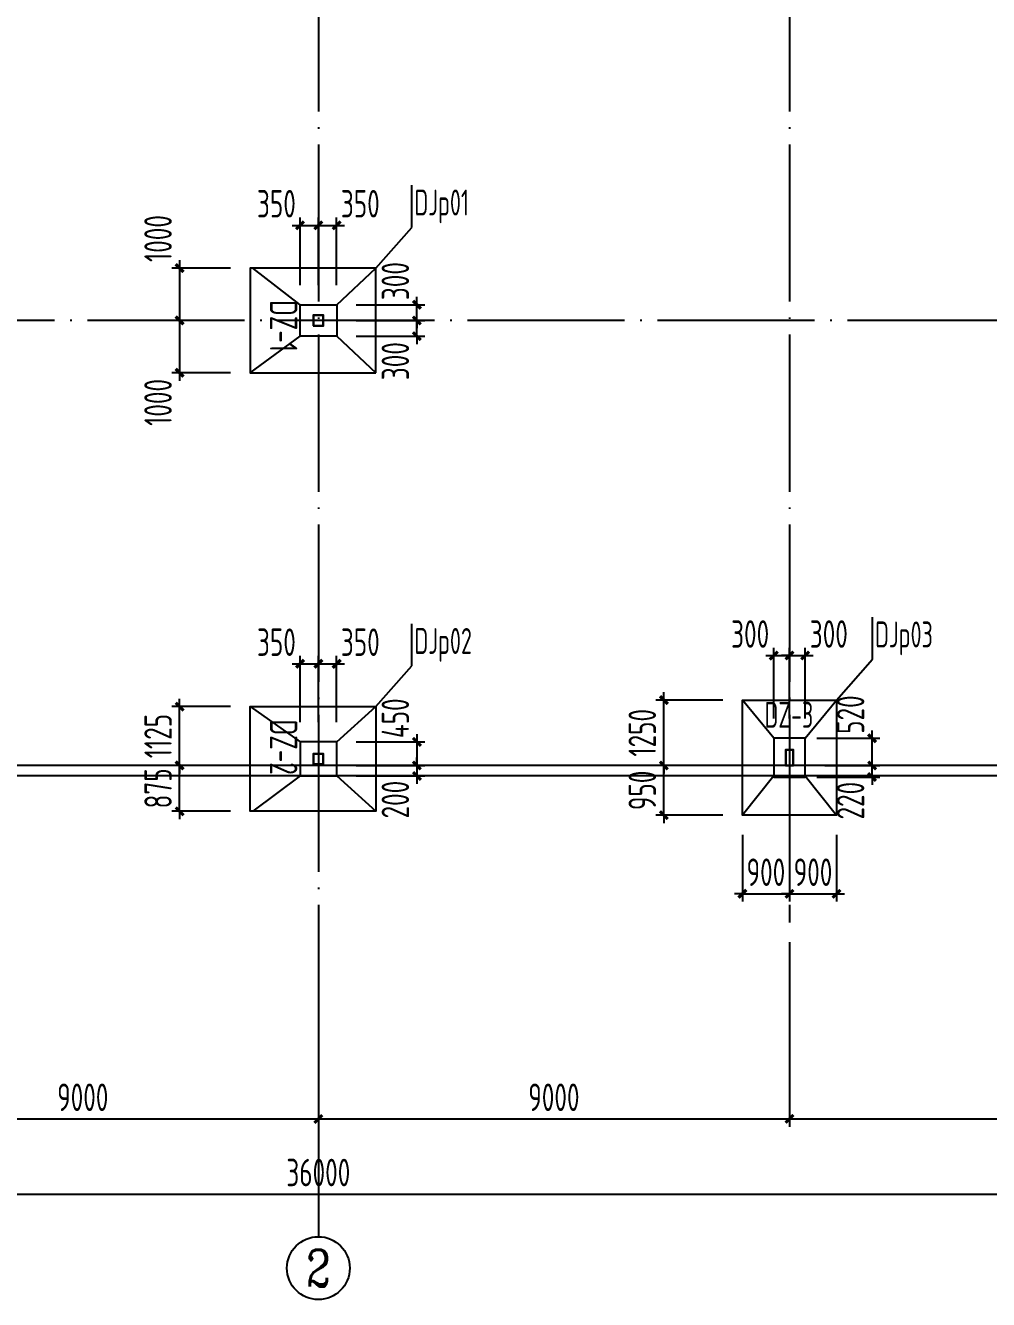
# Model space of a CAD drawing. Extents: x 753177 to 2169292, y -530934 to -273477.
# Drawn here: x 993198 to 1011596, y -496576 to -472242 of the extents above; entities that cross this region are included whole.
import ezdxf
from ezdxf.enums import TextEntityAlignment as Align

# ---------------------------------------------------------------- set-up
doc = ezdxf.new("R2010")
doc.units = 0
doc.header["$LTSCALE"] = 1500
doc.header["$MEASUREMENT"] = 0
doc.linetypes.add('DOTE', pattern=[2.42, 2, -0.2, 0.02, -0.2])
doc.layers.get('Defpoints').update_dxf_attribs({"color": 252})
for name, color, linetype in [('AXIS', 3, 'Continuous'), ('AXIS_TEXT', 7, 'Continuous'), ('BASE', 7, 'Continuous'), ('BASE_DIM', 3, 'Continuous'), ('BASE_NUM', 7, 'Continuous'), ('DIM', 3, 'Continuous'), ('M_Prof', 2, 'Continuous'), ('TEXT', 7, 'Continuous'), ('梁__实线', 140, 'Continuous')]:
    doc.layers.add(name, color=color, linetype=linetype)
doc.styles.add('_TCH_AXIS', font='COMPLEX', dxfattribs={"bigfont": 'GBCBIG'})
doc.styles.add('COMPLEX', font='COMPLEX')
doc.styles.add('H360', font='Tssdeng.shx', dxfattribs={"width": 0.65, "height": 360, "bigfont": 'tssdchn.shx'})
doc.styles.add('TSSD_Dimension', font='Tssdeng.shx', dxfattribs={"width": 0.7, "bigfont": 'hztxt.shx'})
doc.styles.add('TSSD_Label', font='Tssdeng.shx', dxfattribs={"width": 0.7, "bigfont": 'hztxt.shx'})
doc.dimstyles.new('TSSD_150_150', dxfattribs={"dimtxt": 525, "dimasz": 150, "dimexe": 150, "dimexo": 375, "dimgap": 150, "dimtad": 1, "dimdec": 0, "dimzin": 0, "dimdsep": 46, "dimtxsty": 'TSSD_Dimension', "dimblk": 'ARCHTICK', "dimblk1": 'ARCHTICK', "dimblk2": 'ARCHTICK', "dimcen": 0, "dimdle": 150, "dimclrt": 7, "dimadec": 0, "dimazin": 0, "dimtfac": 1, "dimtdec": 0, "dimtix": 1, "dimtmove": 2, "dimatfit": 3, "dimfxl": 0, "dimtolj": 1, "dimtzin": 0, "dimarcsym": 0})

# ---------------------------------------------------------------- blocks, each defined once
blk = doc.blocks.new('_ArchTick')
at = {"color": 0, "linetype": 'ByBlock', "const_width": 0.4}
blk.add_lwpolyline([(-0.5, -0.5), (0.5, 0.5)], dxfattribs=at)
blk = doc.blocks.new('*D48')
at = {"layer": 'AXIS', "color": 0, "lineweight": -2, "transparency": 16777216}
for p, q in [((602375, 54995), (602375, 51470)), ((611375, 54995), (611375, 51470)), ((602225, 51620), (611525, 51620))]:
    blk.add_line(p, q, dxfattribs=at)
at = {"layer": 'Defpoints', "color": 0, "transparency": 16777216}
for p in [(602375, 55370), (611375, 55370), (611375, 51620)]:
    blk.add_point(p, dxfattribs=at)
at = {"layer": 'AXIS', "color": 0, "lineweight": -2, "transparency": 16777216, "xscale": 150, "yscale": 150, "zscale": 150, "rotation": 180}
blk.add_blockref('_ArchTick', (602375, 51620), dxfattribs=at)
at = {"layer": 'AXIS', "color": 0, "lineweight": -2, "transparency": 16777216, "xscale": 150, "yscale": 150, "zscale": 150}
blk.add_blockref('_ArchTick', (611375, 51620), dxfattribs=at)
at = {"layer": 'AXIS', "color": 7, "transparency": 16777216, "insert": (606875, 52033), "char_height": 525, "attachment_point": 5, "style": 'TSSD_Dimension'}
blk.add_mtext('\\A1;9000', dxfattribs=at)
blk = doc.blocks.new('*D49')
at = {"layer": 'AXIS', "color": 0, "lineweight": -2, "transparency": 16777216}
for p, q in [((611375, 54995), (611375, 51470)), ((620375, 54995), (620375, 51470)), ((611225, 51620), (620525, 51620))]:
    blk.add_line(p, q, dxfattribs=at)
at = {"layer": 'Defpoints', "color": 0, "transparency": 16777216}
for p in [(611375, 55370), (620375, 55370), (620375, 51620)]:
    blk.add_point(p, dxfattribs=at)
at = {"layer": 'AXIS', "color": 0, "lineweight": -2, "transparency": 16777216, "xscale": 150, "yscale": 150, "zscale": 150, "rotation": 180}
blk.add_blockref('_ArchTick', (611375, 51620), dxfattribs=at)
at = {"layer": 'AXIS', "color": 0, "lineweight": -2, "transparency": 16777216, "xscale": 150, "yscale": 150, "zscale": 150}
blk.add_blockref('_ArchTick', (620375, 51620), dxfattribs=at)
at = {"layer": 'AXIS', "color": 7, "transparency": 16777216, "insert": (615875, 52033), "char_height": 525, "attachment_point": 5, "style": 'TSSD_Dimension'}
blk.add_mtext('\\A1;9000', dxfattribs=at)
blk = doc.blocks.new('_AXISO')
blk.add_circle((0, 0), 0.5)
at = {"layer": 'AXIS_TEXT', "style": 'COMPLEX', "width": 1.041667}
blk.add_attdef('A', text='', height=0.56, dxfattribs=at).set_placement((-0.25, -0.28), (0.25, -0.28), align=Align.FIT)
blk = doc.blocks.new('*D69')
at = {"layer": 'Defpoints', "color": 0, "transparency": 16777216}
for p in [(593375, 53083), (629375, 53083), (629375, 50183)]:
    blk.add_point(p, dxfattribs=at)
at = {"layer": 'DIM', "color": 0, "lineweight": -2, "transparency": 16777216}
for p, q in [((593375, 52708), (593375, 50033)), ((629375, 52708), (629375, 50033)), ((593225, 50183), (629525, 50183))]:
    blk.add_line(p, q, dxfattribs=at)
at = {"layer": 'DIM', "color": 0, "lineweight": -2, "transparency": 16777216, "xscale": 150, "yscale": 150, "zscale": 150, "rotation": 180}
blk.add_blockref('_ArchTick', (593375, 50183), dxfattribs=at)
at = {"layer": 'DIM', "color": 0, "lineweight": -2, "transparency": 16777216, "xscale": 150, "yscale": 150, "zscale": 150}
blk.add_blockref('_ArchTick', (629375, 50183), dxfattribs=at)
at = {"layer": 'DIM', "color": 7, "transparency": 16777216, "insert": (611375, 50596), "char_height": 525, "attachment_point": 5, "style": 'TSSD_Dimension'}
blk.add_mtext('\\A1;36000', dxfattribs=at)
blk = doc.blocks.new('*D71')
at = {"layer": 'AXIS', "color": 0, "lineweight": -2, "transparency": 16777216}
for p, q in [((620375, 54995), (620375, 51470)), ((629375, 54995), (629375, 51470)), ((620225, 51620), (629525, 51620))]:
    blk.add_line(p, q, dxfattribs=at)
at = {"layer": 'Defpoints', "color": 0, "transparency": 16777216}
for p in [(620375, 55370), (629375, 55370), (629375, 51620)]:
    blk.add_point(p, dxfattribs=at)
at = {"layer": 'AXIS', "color": 0, "lineweight": -2, "transparency": 16777216, "xscale": 150, "yscale": 150, "zscale": 150, "rotation": 180}
blk.add_blockref('_ArchTick', (620375, 51620), dxfattribs=at)
at = {"layer": 'AXIS', "color": 0, "lineweight": -2, "transparency": 16777216, "xscale": 150, "yscale": 150, "zscale": 150}
blk.add_blockref('_ArchTick', (629375, 51620), dxfattribs=at)
at = {"layer": 'AXIS', "color": 7, "transparency": 16777216, "insert": (624875, 52033), "char_height": 525, "attachment_point": 5, "style": 'TSSD_Dimension'}
blk.add_mtext('\\A1;9000', dxfattribs=at)
blk = doc.blocks.new('A$C01EB0BB3')
at = {"layer": 'M_Prof'}
for points in [[(17900, 8400), (18100, 8400), (18100, 8600), (17900, 8600)], [(17906, 8406), (18094, 8406), (18094, 8594), (17906, 8594)], [(26925, 0), (27075, 0), (27075, 300), (26925, 300)], [(26931, 6), (27069, 6), (27069, 294), (26931, 294)], [(17900, 25), (18100, 25), (18100, 225), (17900, 225)], [(17906, 31), (18094, 31), (18094, 219), (17906, 219)]]:
    blk.add_lwpolyline(points, close=True, dxfattribs=at)
blk = doc.blocks.new('*D254')
at = {"layer": 'BASE_DIM', "color": 0, "lineweight": -2, "transparency": 16777216}
for p, q in [((997118, -476876), (995993, -476876)), ((996143, -476726), (996143, -478026)), ((997118, -477876), (995993, -477876))]:
    blk.add_line(p, q, dxfattribs=at)
at = {"layer": 'Defpoints', "color": 0, "transparency": 16777216}
for p in [(997493, -476876), (996143, -477876), (997493, -477876)]:
    blk.add_point(p, dxfattribs=at)
at = {"layer": 'BASE_DIM', "color": 0, "lineweight": -2, "transparency": 16777216, "xscale": 150, "yscale": 150, "zscale": 150}
for p, rotation in [((996143, -476876), 90), ((996143, -477876), 270)]:
    blk.add_blockref('_ArchTick', p, dxfattribs=dict(at, rotation=rotation))
at = {"layer": 'BASE_DIM', "color": 7, "transparency": 16777216, "insert": (995731, -476311), "char_height": 525, "attachment_point": 5, "rotation": 90, "style": 'TSSD_Dimension'}
blk.add_mtext('\\A1;1000', dxfattribs=at)
blk = doc.blocks.new('*D255')
at = {"layer": 'BASE_DIM', "color": 0, "lineweight": -2, "transparency": 16777216}
for p, q in [((997118, -477876), (995993, -477876)), ((996143, -477726), (996143, -479026)), ((997118, -478876), (995993, -478876))]:
    blk.add_line(p, q, dxfattribs=at)
at = {"layer": 'Defpoints', "color": 0, "transparency": 16777216}
for p in [(997493, -477876), (996143, -478876), (997493, -478876)]:
    blk.add_point(p, dxfattribs=at)
at = {"layer": 'BASE_DIM', "color": 0, "lineweight": -2, "transparency": 16777216, "xscale": 150, "yscale": 150, "zscale": 150}
for p, rotation in [((996143, -477876), 90), ((996143, -478876), 270)]:
    blk.add_blockref('_ArchTick', p, dxfattribs=dict(at, rotation=rotation))
at = {"layer": 'BASE_DIM', "color": 7, "transparency": 16777216, "insert": (995731, -479441), "char_height": 525, "attachment_point": 5, "rotation": 90, "style": 'TSSD_Dimension'}
blk.add_mtext('\\A1;1000', dxfattribs=at)
blk = doc.blocks.new('*D256')
at = {"layer": 'Defpoints', "color": 0, "transparency": 16777216}
for p in [(998793, -476059), (998443, -477576), (998793, -477576)]:
    blk.add_point(p, dxfattribs=at)
at = {"layer": 'DIM', "color": 0, "lineweight": -2, "transparency": 16777216}
for p, q in [((998443, -477201), (998443, -475909)), ((998793, -477201), (998793, -475909)), ((998293, -476059), (998943, -476059))]:
    blk.add_line(p, q, dxfattribs=at)
at = {"layer": 'DIM', "color": 0, "lineweight": -2, "transparency": 16777216, "xscale": 150, "yscale": 150, "zscale": 150, "rotation": 180}
blk.add_blockref('_ArchTick', (998443, -476059), dxfattribs=at)
at = {"layer": 'DIM', "color": 0, "lineweight": -2, "transparency": 16777216, "xscale": 150, "yscale": 150, "zscale": 150}
blk.add_blockref('_ArchTick', (998793, -476059), dxfattribs=at)
at = {"layer": 'DIM', "color": 7, "transparency": 16777216, "insert": (997992, -475646), "char_height": 525, "attachment_point": 5, "style": 'TSSD_Dimension'}
blk.add_mtext('\\A1;350', dxfattribs=at)
blk = doc.blocks.new('*D257')
at = {"layer": 'Defpoints', "color": 0, "transparency": 16777216}
for p in [(999143, -476059), (998793, -477576), (999143, -477576)]:
    blk.add_point(p, dxfattribs=at)
at = {"layer": 'DIM', "color": 0, "lineweight": -2, "transparency": 16777216}
for p, q in [((998793, -477201), (998793, -475909)), ((999143, -477201), (999143, -475909)), ((998643, -476059), (999293, -476059))]:
    blk.add_line(p, q, dxfattribs=at)
at = {"layer": 'DIM', "color": 0, "lineweight": -2, "transparency": 16777216, "xscale": 150, "yscale": 150, "zscale": 150, "rotation": 180}
blk.add_blockref('_ArchTick', (998793, -476059), dxfattribs=at)
at = {"layer": 'DIM', "color": 0, "lineweight": -2, "transparency": 16777216, "xscale": 150, "yscale": 150, "zscale": 150}
blk.add_blockref('_ArchTick', (999143, -476059), dxfattribs=at)
at = {"layer": 'DIM', "color": 7, "transparency": 16777216, "insert": (999595, -475646), "char_height": 525, "attachment_point": 5, "style": 'TSSD_Dimension'}
blk.add_mtext('\\A1;350', dxfattribs=at)
blk = doc.blocks.new('*D258')
at = {"layer": 'Defpoints', "color": 0, "transparency": 16777216}
for p in [(999143, -477876), (1000676, -477876), (999143, -478176)]:
    blk.add_point(p, dxfattribs=at)
at = {"layer": 'DIM', "color": 0, "lineweight": -2, "transparency": 16777216}
for p, q in [((999518, -477876), (1000826, -477876)), ((1000676, -477876), (1000676, -477726)), ((1000676, -478176), (1000676, -477876)), ((999518, -478176), (1000826, -478176)), ((1000676, -478176), (1000676, -478326))]:
    blk.add_line(p, q, dxfattribs=at)
at = {"layer": 'DIM', "color": 0, "lineweight": -2, "transparency": 16777216, "xscale": 150, "yscale": 150, "zscale": 150}
for p, rotation in [((1000676, -477876), 270), ((1000676, -478176), 90)]:
    blk.add_blockref('_ArchTick', p, dxfattribs=dict(at, rotation=rotation))
at = {"layer": 'DIM', "color": 7, "transparency": 16777216, "insert": (1000264, -478653), "char_height": 525, "attachment_point": 5, "rotation": 90, "style": 'TSSD_Dimension'}
blk.add_mtext('\\A1;300', dxfattribs=at)
blk = doc.blocks.new('*D259')
at = {"layer": 'Defpoints', "color": 0, "transparency": 16777216}
for p in [(999143, -477576), (1000676, -477576), (999143, -477876)]:
    blk.add_point(p, dxfattribs=at)
at = {"layer": 'DIM', "color": 0, "lineweight": -2, "transparency": 16777216}
for p, q in [((1000676, -477576), (1000676, -477426)), ((999518, -477576), (1000826, -477576)), ((1000676, -477876), (1000676, -477576)), ((999518, -477876), (1000826, -477876)), ((1000676, -477876), (1000676, -478026))]:
    blk.add_line(p, q, dxfattribs=at)
at = {"layer": 'DIM', "color": 0, "lineweight": -2, "transparency": 16777216, "xscale": 150, "yscale": 150, "zscale": 150}
for p, rotation in [((1000676, -477576), 270), ((1000676, -477876), 90)]:
    blk.add_blockref('_ArchTick', p, dxfattribs=dict(at, rotation=rotation))
at = {"layer": 'DIM', "color": 7, "transparency": 16777216, "insert": (1000264, -477124), "char_height": 525, "attachment_point": 5, "rotation": 90, "style": 'TSSD_Dimension'}
blk.add_mtext('\\A1;300', dxfattribs=at)
blk = doc.blocks.new('*D280')
at = {"layer": 'BASE_DIM', "color": 0, "lineweight": -2, "transparency": 16777216}
for p, q in [((997118, -486376), (995993, -486376)), ((996143, -486376), (996143, -486226)), ((996143, -487251), (996143, -486376)), ((997118, -487251), (995993, -487251)), ((996143, -487251), (996143, -487401))]:
    blk.add_line(p, q, dxfattribs=at)
at = {"layer": 'Defpoints', "color": 0, "transparency": 16777216}
for p in [(996143, -486376), (997493, -486376), (997493, -487251)]:
    blk.add_point(p, dxfattribs=at)
at = {"layer": 'BASE_DIM', "color": 0, "lineweight": -2, "transparency": 16777216, "xscale": 150, "yscale": 150, "zscale": 150}
for p, rotation in [((996143, -486376), 270), ((996143, -487251), 90)]:
    blk.add_blockref('_ArchTick', p, dxfattribs=dict(at, rotation=rotation))
at = {"layer": 'BASE_DIM', "color": 7, "transparency": 16777216, "insert": (995731, -486814), "char_height": 525, "attachment_point": 5, "rotation": 90, "style": 'TSSD_Dimension'}
blk.add_mtext('\\A1;875', dxfattribs=at)
blk = doc.blocks.new('*D281')
at = {"layer": 'BASE_DIM', "color": 0, "lineweight": -2, "transparency": 16777216}
for p, q in [((996143, -485251), (996143, -485101)), ((997118, -485251), (995993, -485251)), ((996143, -486376), (996143, -485251)), ((997118, -486376), (995993, -486376)), ((996143, -486376), (996143, -486526))]:
    blk.add_line(p, q, dxfattribs=at)
at = {"layer": 'Defpoints', "color": 0, "transparency": 16777216}
for p in [(996143, -485251), (997493, -485251), (997493, -486376)]:
    blk.add_point(p, dxfattribs=at)
at = {"layer": 'BASE_DIM', "color": 0, "lineweight": -2, "transparency": 16777216, "xscale": 150, "yscale": 150, "zscale": 150}
for p, rotation in [((996143, -485251), 270), ((996143, -486376), 90)]:
    blk.add_blockref('_ArchTick', p, dxfattribs=dict(at, rotation=rotation))
at = {"layer": 'BASE_DIM', "color": 7, "transparency": 16777216, "insert": (995731, -485814), "char_height": 525, "attachment_point": 5, "rotation": 90, "style": 'TSSD_Dimension'}
blk.add_mtext('\\A1;1125', dxfattribs=at)
blk = doc.blocks.new('*D282')
at = {"layer": 'Defpoints', "color": 0, "transparency": 16777216}
for p in [(998793, -484434), (998443, -485926), (998793, -485926)]:
    blk.add_point(p, dxfattribs=at)
at = {"layer": 'DIM', "color": 0, "lineweight": -2, "transparency": 16777216}
for p, q in [((998293, -484434), (998943, -484434)), ((998443, -485551), (998443, -484284)), ((998793, -485551), (998793, -484284))]:
    blk.add_line(p, q, dxfattribs=at)
at = {"layer": 'DIM', "color": 0, "lineweight": -2, "transparency": 16777216, "xscale": 150, "yscale": 150, "zscale": 150, "rotation": 180}
blk.add_blockref('_ArchTick', (998443, -484434), dxfattribs=at)
at = {"layer": 'DIM', "color": 0, "lineweight": -2, "transparency": 16777216, "xscale": 150, "yscale": 150, "zscale": 150}
blk.add_blockref('_ArchTick', (998793, -484434), dxfattribs=at)
at = {"layer": 'DIM', "color": 7, "transparency": 16777216, "insert": (997992, -484021), "char_height": 525, "attachment_point": 5, "style": 'TSSD_Dimension'}
blk.add_mtext('\\A1;350', dxfattribs=at)
blk = doc.blocks.new('*D283')
at = {"layer": 'Defpoints', "color": 0, "transparency": 16777216}
for p in [(999143, -484434), (998793, -485926), (999143, -485926)]:
    blk.add_point(p, dxfattribs=at)
at = {"layer": 'DIM', "color": 0, "lineweight": -2, "transparency": 16777216}
for p, q in [((998643, -484434), (999293, -484434)), ((998793, -485551), (998793, -484284)), ((999143, -485551), (999143, -484284))]:
    blk.add_line(p, q, dxfattribs=at)
at = {"layer": 'DIM', "color": 0, "lineweight": -2, "transparency": 16777216, "xscale": 150, "yscale": 150, "zscale": 150, "rotation": 180}
blk.add_blockref('_ArchTick', (998793, -484434), dxfattribs=at)
at = {"layer": 'DIM', "color": 0, "lineweight": -2, "transparency": 16777216, "xscale": 150, "yscale": 150, "zscale": 150}
blk.add_blockref('_ArchTick', (999143, -484434), dxfattribs=at)
at = {"layer": 'DIM', "color": 7, "transparency": 16777216, "insert": (999595, -484021), "char_height": 525, "attachment_point": 5, "style": 'TSSD_Dimension'}
blk.add_mtext('\\A1;350', dxfattribs=at)
blk = doc.blocks.new('*D284')
at = {"layer": 'Defpoints', "color": 0, "transparency": 16777216}
for p in [(999143, -485926), (999143, -486376), (1000676, -486376)]:
    blk.add_point(p, dxfattribs=at)
at = {"layer": 'DIM', "color": 0, "lineweight": -2, "transparency": 16777216}
for p, q in [((999518, -485926), (1000826, -485926)), ((1000676, -485776), (1000676, -486526)), ((999518, -486376), (1000826, -486376))]:
    blk.add_line(p, q, dxfattribs=at)
at = {"layer": 'DIM', "color": 0, "lineweight": -2, "transparency": 16777216, "xscale": 150, "yscale": 150, "zscale": 150}
for p, rotation in [((1000676, -485926), 90), ((1000676, -486376), 270)]:
    blk.add_blockref('_ArchTick', p, dxfattribs=dict(at, rotation=rotation))
at = {"layer": 'DIM', "color": 7, "transparency": 16777216, "insert": (1000264, -485474), "char_height": 525, "attachment_point": 5, "rotation": 90, "style": 'TSSD_Dimension'}
blk.add_mtext('\\A1;450', dxfattribs=at)
blk = doc.blocks.new('*D285')
at = {"layer": 'Defpoints', "color": 0, "transparency": 16777216}
for p in [(999143, -486376), (999143, -486576), (1000676, -486576)]:
    blk.add_point(p, dxfattribs=at)
at = {"layer": 'DIM', "color": 0, "lineweight": -2, "transparency": 16777216}
for p, q in [((999518, -486376), (1000826, -486376)), ((1000676, -486376), (1000676, -486226)), ((1000676, -486376), (1000676, -486576)), ((999518, -486576), (1000826, -486576)), ((1000676, -486576), (1000676, -486726))]:
    blk.add_line(p, q, dxfattribs=at)
at = {"layer": 'DIM', "color": 0, "lineweight": -2, "transparency": 16777216, "xscale": 150, "yscale": 150, "zscale": 150}
for p, rotation in [((1000676, -486376), 270), ((1000676, -486576), 90)]:
    blk.add_blockref('_ArchTick', p, dxfattribs=dict(at, rotation=rotation))
at = {"layer": 'DIM', "color": 7, "transparency": 16777216, "insert": (1000264, -487028), "char_height": 525, "attachment_point": 5, "rotation": 90, "style": 'TSSD_Dimension'}
blk.add_mtext('\\A1;200', dxfattribs=at)
blk = doc.blocks.new('*D286')
at = {"layer": 'BASE_DIM', "color": 0, "lineweight": -2, "transparency": 16777216}
for p, q in [((1006893, -487701), (1006893, -488976)), ((1007793, -487701), (1007793, -488976)), ((1006893, -488826), (1006743, -488826)), ((1006893, -488826), (1007793, -488826)), ((1007793, -488826), (1007943, -488826))]:
    blk.add_line(p, q, dxfattribs=at)
at = {"layer": 'Defpoints', "color": 0, "transparency": 16777216}
for p in [(1006893, -487326), (1007793, -487326), (1007793, -488826)]:
    blk.add_point(p, dxfattribs=at)
at = {"layer": 'BASE_DIM', "color": 0, "lineweight": -2, "transparency": 16777216, "xscale": 150, "yscale": 150, "zscale": 150}
blk.add_blockref('_ArchTick', (1006893, -488826), dxfattribs=at)
at = {"layer": 'BASE_DIM', "color": 0, "lineweight": -2, "transparency": 16777216, "xscale": 150, "yscale": 150, "zscale": 150, "rotation": 180}
blk.add_blockref('_ArchTick', (1007793, -488826), dxfattribs=at)
at = {"layer": 'BASE_DIM', "color": 7, "transparency": 16777216, "insert": (1007343, -488414), "char_height": 525, "attachment_point": 5, "style": 'TSSD_Dimension'}
blk.add_mtext('\\A1;900', dxfattribs=at)
blk = doc.blocks.new('*D287')
at = {"layer": 'BASE_DIM', "color": 0, "lineweight": -2, "transparency": 16777216}
for p, q in [((1007793, -487701), (1007793, -488976)), ((1008693, -487701), (1008693, -488976)), ((1007793, -488826), (1007643, -488826)), ((1007793, -488826), (1008693, -488826)), ((1008693, -488826), (1008843, -488826))]:
    blk.add_line(p, q, dxfattribs=at)
at = {"layer": 'Defpoints', "color": 0, "transparency": 16777216}
for p in [(1007793, -487326), (1008693, -487326), (1008693, -488826)]:
    blk.add_point(p, dxfattribs=at)
at = {"layer": 'BASE_DIM', "color": 0, "lineweight": -2, "transparency": 16777216, "xscale": 150, "yscale": 150, "zscale": 150}
blk.add_blockref('_ArchTick', (1007793, -488826), dxfattribs=at)
at = {"layer": 'BASE_DIM', "color": 0, "lineweight": -2, "transparency": 16777216, "xscale": 150, "yscale": 150, "zscale": 150, "rotation": 180}
blk.add_blockref('_ArchTick', (1008693, -488826), dxfattribs=at)
at = {"layer": 'BASE_DIM', "color": 7, "transparency": 16777216, "insert": (1008243, -488414), "char_height": 525, "attachment_point": 5, "style": 'TSSD_Dimension'}
blk.add_mtext('\\A1;900', dxfattribs=at)
blk = doc.blocks.new('*D288')
at = {"layer": 'BASE_DIM', "color": 0, "lineweight": -2, "transparency": 16777216}
for p, q in [((1006518, -486376), (1005243, -486376)), ((1005393, -486376), (1005393, -486226)), ((1005393, -487326), (1005393, -486376)), ((1006518, -487326), (1005243, -487326)), ((1005393, -487326), (1005393, -487476))]:
    blk.add_line(p, q, dxfattribs=at)
at = {"layer": 'Defpoints', "color": 0, "transparency": 16777216}
for p in [(1005393, -486376), (1006893, -486376), (1006893, -487326)]:
    blk.add_point(p, dxfattribs=at)
at = {"layer": 'BASE_DIM', "color": 0, "lineweight": -2, "transparency": 16777216, "xscale": 150, "yscale": 150, "zscale": 150}
for p, rotation in [((1005393, -486376), 270), ((1005393, -487326), 90)]:
    blk.add_blockref('_ArchTick', p, dxfattribs=dict(at, rotation=rotation))
at = {"layer": 'BASE_DIM', "color": 7, "transparency": 16777216, "insert": (1004981, -486851), "char_height": 525, "attachment_point": 5, "rotation": 90, "style": 'TSSD_Dimension'}
blk.add_mtext('\\A1;950', dxfattribs=at)
blk = doc.blocks.new('*D289')
at = {"layer": 'BASE_DIM', "color": 0, "lineweight": -2, "transparency": 16777216}
for p, q in [((1005393, -485126), (1005393, -484976)), ((1006518, -485126), (1005243, -485126)), ((1005393, -486376), (1005393, -485126)), ((1006518, -486376), (1005243, -486376)), ((1005393, -486376), (1005393, -486526))]:
    blk.add_line(p, q, dxfattribs=at)
at = {"layer": 'Defpoints', "color": 0, "transparency": 16777216}
for p in [(1005393, -485126), (1006893, -485126), (1006893, -486376)]:
    blk.add_point(p, dxfattribs=at)
at = {"layer": 'BASE_DIM', "color": 0, "lineweight": -2, "transparency": 16777216, "xscale": 150, "yscale": 150, "zscale": 150}
for p, rotation in [((1005393, -485126), 270), ((1005393, -486376), 90)]:
    blk.add_blockref('_ArchTick', p, dxfattribs=dict(at, rotation=rotation))
at = {"layer": 'BASE_DIM', "color": 7, "transparency": 16777216, "insert": (1004981, -485751), "char_height": 525, "attachment_point": 5, "rotation": 90, "style": 'TSSD_Dimension'}
blk.add_mtext('\\A1;1250', dxfattribs=at)
blk = doc.blocks.new('*D290')
at = {"layer": 'Defpoints', "color": 0, "transparency": 16777216}
for p in [(1007793, -484277), (1007493, -485856), (1007793, -485856)]:
    blk.add_point(p, dxfattribs=at)
at = {"layer": 'DIM', "color": 0, "lineweight": -2, "transparency": 16777216}
for p, q in [((1007493, -485481), (1007493, -484127)), ((1007793, -485481), (1007793, -484127)), ((1007343, -484277), (1007943, -484277))]:
    blk.add_line(p, q, dxfattribs=at)
at = {"layer": 'DIM', "color": 0, "lineweight": -2, "transparency": 16777216, "xscale": 150, "yscale": 150, "zscale": 150, "rotation": 180}
blk.add_blockref('_ArchTick', (1007493, -484277), dxfattribs=at)
at = {"layer": 'DIM', "color": 0, "lineweight": -2, "transparency": 16777216, "xscale": 150, "yscale": 150, "zscale": 150}
blk.add_blockref('_ArchTick', (1007793, -484277), dxfattribs=at)
at = {"layer": 'DIM', "color": 7, "transparency": 16777216, "insert": (1007042, -483865), "char_height": 525, "attachment_point": 5, "style": 'TSSD_Dimension'}
blk.add_mtext('\\A1;300', dxfattribs=at)
blk = doc.blocks.new('*D291')
at = {"layer": 'Defpoints', "color": 0, "transparency": 16777216}
for p in [(1008093, -484277), (1007793, -485856), (1008093, -485856)]:
    blk.add_point(p, dxfattribs=at)
at = {"layer": 'DIM', "color": 0, "lineweight": -2, "transparency": 16777216}
for p, q in [((1007793, -485481), (1007793, -484127)), ((1008093, -485481), (1008093, -484127)), ((1007793, -484277), (1007643, -484277)), ((1007793, -484277), (1008093, -484277)), ((1008093, -484277), (1008243, -484277))]:
    blk.add_line(p, q, dxfattribs=at)
at = {"layer": 'DIM', "color": 0, "lineweight": -2, "transparency": 16777216, "xscale": 150, "yscale": 150, "zscale": 150}
blk.add_blockref('_ArchTick', (1007793, -484277), dxfattribs=at)
at = {"layer": 'DIM', "color": 0, "lineweight": -2, "transparency": 16777216, "xscale": 150, "yscale": 150, "zscale": 150, "rotation": 180}
blk.add_blockref('_ArchTick', (1008093, -484277), dxfattribs=at)
at = {"layer": 'DIM', "color": 7, "transparency": 16777216, "insert": (1008545, -483865), "char_height": 525, "attachment_point": 5, "style": 'TSSD_Dimension'}
blk.add_mtext('\\A1;300', dxfattribs=at)
blk = doc.blocks.new('*D292')
at = {"layer": 'Defpoints', "color": 0, "transparency": 16777216}
for p in [(1008093, -486376), (1009372, -486376), (1007939, -486596)]:
    blk.add_point(p, dxfattribs=at)
at = {"layer": 'DIM', "color": 0, "lineweight": -2, "transparency": 16777216}
for p, q in [((1008468, -486376), (1009522, -486376)), ((1009372, -486376), (1009372, -486226)), ((1009372, -486596), (1009372, -486376)), ((1008314, -486596), (1009522, -486596)), ((1009372, -486596), (1009372, -486746))]:
    blk.add_line(p, q, dxfattribs=at)
at = {"layer": 'DIM', "color": 0, "lineweight": -2, "transparency": 16777216, "xscale": 150, "yscale": 150, "zscale": 150}
for p, rotation in [((1009372, -486376), 270), ((1009372, -486596), 90)]:
    blk.add_blockref('_ArchTick', p, dxfattribs=dict(at, rotation=rotation))
at = {"layer": 'DIM', "color": 7, "transparency": 16777216, "insert": (1008960, -487048), "char_height": 525, "attachment_point": 5, "rotation": 90, "style": 'TSSD_Dimension'}
blk.add_mtext('\\A1;220', dxfattribs=at)
blk = doc.blocks.new('*D293')
at = {"layer": 'Defpoints', "color": 0, "transparency": 16777216}
for p in [(1007939, -485856), (1009372, -485856), (1008093, -486376)]:
    blk.add_point(p, dxfattribs=at)
at = {"layer": 'DIM', "color": 0, "lineweight": -2, "transparency": 16777216}
for p, q in [((1009372, -486526), (1009372, -485706)), ((1008314, -485856), (1009522, -485856)), ((1008468, -486376), (1009522, -486376))]:
    blk.add_line(p, q, dxfattribs=at)
at = {"layer": 'DIM', "color": 0, "lineweight": -2, "transparency": 16777216, "xscale": 150, "yscale": 150, "zscale": 150}
for p, rotation in [((1009372, -485856), 90), ((1009372, -486376), 270)]:
    blk.add_blockref('_ArchTick', p, dxfattribs=dict(at, rotation=rotation))
at = {"layer": 'DIM', "color": 7, "transparency": 16777216, "insert": (1008960, -485404), "char_height": 525, "attachment_point": 5, "rotation": 90, "style": 'TSSD_Dimension'}
blk.add_mtext('\\A1;520', dxfattribs=at)
blk = doc.blocks.new('A$C72AE6952')
at = {"layer": 'AXIS', "color": 252, "linetype": 'DOTE'}
for p, q in [((18000, 113500), (18000, -3000)), ((27000, 113500), (27000, -3000)), ((42000, 8500), (-6000, 8500)), ((42000, 0), (-6000, 0))]:
    blk.add_line(p, q, dxfattribs=at)
at = {"layer": 'AXIS'}
blk.add_line((18000, -3000), (18000, -9000), dxfattribs=at)
ref = blk.add_blockref('_AXISO', (18000, -9600), dxfattribs=dict(at, xscale=1200, yscale=1200, zscale=1200))
ref.add_attrib('A', '2', dxfattribs={"layer": 'AXIS_TEXT', "height": 698.9, "style": '_TCH_AXIS'}).set_placement((17767, -9949.5), (18233, -9949.5), align=Align.FIT)
for p1, p2, picture, middle in [((9000, -3000), (18000, -3000), '*D48', (13500, -6337.5)), ((18000, -3000), (27000, -3000), '*D49', (22500, -6337.5)), ((27000, -3000), (36000, -3000), '*D71', (31500, -6337.5))]:
    dim = blk.add_aligned_dim(p1=p1, p2=p2, distance=-3750, dimstyle='TSSD_150_150', dxfattribs=at)
    dim.commit()
    dim.dimension.update_dxf_attribs({"geometry": picture, "text_midpoint": middle, "insert": (-593375.3, -58370.2)})
at = {"layer": 'DIM'}
dim = blk.add_linear_dim(base=(36000, -8187.1), p1=(0, -5287.5), p2=(36000, -5287.5), angle=360, dimstyle='TSSD_150_150', dxfattribs=at)
dim.commit()
dim.dimension.update_dxf_attribs({"geometry": '*D69', "text_midpoint": (18000, -7774.6), "insert": (-593375.3, -58370.2)})

msp = doc.modelspace()

# ---------------------------------------------------------------- linework, layer by layer
at = {"linetype": 'ByBlock'}
for p, q in [((1000578.7, -476097.8), (1000578.7, -475293.7)), ((999893.2, -476876.1), (1000578.7, -476097.8)), ((1000578.7, -484472.8), (1000578.7, -483668.7)), ((1009378.7, -484347.8), (1009378.7, -483543.7)), ((999893.2, -485251.1), (1000578.7, -484472.8)), ((1008693.2, -485126.1), (1009378.7, -484347.8))]:
    msp.add_line(p, q, dxfattribs=at)
at = {"layer": 'BASE'}
for p, q in [((998443.2, -477576.1), (997543.2, -476876.1)), ((999143.2, -477576.1), (999893.2, -476876.1)), ((997493.2, -478876.1), (998443.2, -478176.1)), ((999143.2, -478176.1), (999893.2, -478876.1)), ((1007493.2, -485856.1), (1006893.2, -485126.1)), ((1008093.2, -485856.1), (1008693.2, -485126.1)), ((997493.2, -485251.1), (998443.2, -485926.1)), ((999143.2, -485926.1), (999893.2, -485251.1)), ((998443.2, -486576.1), (997543.2, -487251.1)), ((999143.2, -486576.1), (999893.2, -487251.1)), ((1007493.2, -486576.1), (1006893.2, -487326.1)), ((1008093.2, -486576.1), (1008693.2, -487326.1))]:
    msp.add_line(p, q, dxfattribs=at)
for points in [[(999893.2, -478876.1), (999893.2, -476876.1), (997493.2, -476876.1), (997493.2, -478876.1)], [(999143.2, -477576.1), (999143.2, -478176.1), (998443.2, -478176.1), (998443.2, -477576.1)], [(1008693.2, -485126.1), (1008693.2, -487326.1), (1006893.2, -487326.1), (1006893.2, -485126.1)], [(999893.2, -485251.1), (999893.2, -487251.1), (997493.2, -487251.1), (997493.2, -485251.1)], [(999143.2, -486576.1), (999143.2, -485926.1), (998443.2, -485926.1), (998443.2, -486576.1)], [(1008093.2, -486596.1), (1008093.2, -485856.1), (1007493.2, -485856.1), (1007493.2, -486596.1)]]:
    msp.add_lwpolyline(points, close=True, dxfattribs=at)
at = {"layer": 'DIM', "color": 0, "ltscale": 100}
for p, q in [((1000578.7, -476097.8), (1000578.7, -475293.7)), ((1000578.7, -484472.8), (1000578.7, -483668.7)), ((1009378.7, -484347.8), (1009378.7, -483543.7))]:
    msp.add_line(p, q, dxfattribs=at)
at = {"layer": '梁__实线'}
for points in [[(980593.2, -375676.1), (1016993.2, -375676.1), (1016993.2, -486576.1), (980593.2, -486576.1)], [(980793.2, -375876.1), (1016793.2, -375876.1), (1016793.2, -486376.1), (980793.2, -486376.1)]]:
    msp.add_lwpolyline(points, close=True, dxfattribs=at)

# ---------------------------------------------------------------- block references
for name in ['A$C72AE6952', 'A$C01EB0BB3']:
    msp.add_blockref(name, (980793.2, -486376.1))

# ---------------------------------------------------------------- texts
at = {"layer": 'BASE_NUM', "style": 'TSSD_Label', "width": 0.7}
for s, p in [('DZ-1', (997867.3, -477485.4)), ('DZ-2', (997867.3, -485496.9))]:
    msp.add_text(s, height=525, rotation=270, dxfattribs=at).set_placement(p)
at = {"layer": 'TEXT', "style": 'H360', "width": 0.65}
for s, p in [('DJp01', (1000628.4, -475870.2)), ('DJp02', (1000628.4, -484245.2)), ('DJp03', (1009428.4, -484120.2)), ('DZ-3', (1007315.9, -485655.6))]:
    msp.add_text(s, height=495, dxfattribs=at).set_placement(p)

# ---------------------------------------------------------------- dimensions: what is measured, and where the dimension line sits
at = {"layer": 'BASE_DIM'}
for base, p1, p2, picture, middle in [((996143.2, -477876.1), (997493.2, -476876.1), (997493.2, -477876.1), '*D254', (995730.7, -476311.4)), ((996143.2, -478876.1), (997493.2, -477876.1), (997493.2, -478876.1), '*D255', (995730.7, -479440.8))]:
    dim = msp.add_linear_dim(base=base, p1=p1, p2=p2, angle=270, dimstyle='TSSD_150_150', dxfattribs=at)
    dim.commit()
    dim.dimension.update_dxf_attribs({"geometry": picture, "text_midpoint": middle, "dimtype": 161})
for p1, p2, distance, picture, middle in [((1006893.2, -486376.1), (1006893.2, -485126.1), 1500, '*D289', (1004980.7, -485751.1)), ((997493.2, -486376.1), (997493.2, -485251.1), 1350, '*D281', (995730.7, -485813.6)), ((997493.2, -487251.1), (997493.2, -486376.1), 1350, '*D280', (995730.7, -486813.6)), ((1006893.2, -487326.1), (1006893.2, -486376.1), 1500, '*D288', (1004980.7, -486851.1)), ((1006893.2, -487326.1), (1007793.2, -487326.1), -1500, '*D286', (1007343.2, -488413.6)), ((1007793.2, -487326.1), (1008693.2, -487326.1), -1500, '*D287', (1008243.2, -488413.6))]:
    dim = msp.add_aligned_dim(p1=p1, p2=p2, distance=distance, dimstyle='TSSD_150_150', dxfattribs=at)
    dim.commit()
    dim.dimension.update_dxf_attribs({"geometry": picture, "text_midpoint": middle})
at = {"layer": 'DIM'}
for base, p1, p2, picture, middle in [((998793.2, -476058.9), (998443.2, -477576.1), (998793.2, -477576.1), '*D256', (997991.6, -475646.4)), ((999143.2, -476058.9), (998793.2, -477576.1), (999143.2, -477576.1), '*D257', (999594.8, -475646.4)), ((1007793.2, -484277.3), (1007493.2, -485856.1), (1007793.2, -485856.1), '*D290', (1007041.6, -483864.8)), ((1008093.2, -484277.3), (1007793.2, -485856.1), (1008093.2, -485856.1), '*D291', (1008544.8, -483864.8)), ((998793.2, -484433.9), (998443.2, -485926.1), (998793.2, -485926.1), '*D282', (997991.6, -484021.4)), ((999143.2, -484433.9), (998793.2, -485926.1), (999143.2, -485926.1), '*D283', (999594.8, -484021.4))]:
    dim = msp.add_linear_dim(base=base, p1=p1, p2=p2, dimstyle='TSSD_150_150', dxfattribs=at)
    dim.commit()
    dim.dimension.update_dxf_attribs({"geometry": picture, "text_midpoint": middle, "dimtype": 160})
for base, p1, p2, angle, picture, middle in [((1000676.3, -477576.1), (999143.2, -477876.1), (999143.2, -477576.1), 90, '*D259', (1000263.8, -477124.4)), ((1000676.3, -477876.1), (999143.2, -478176.1), (999143.2, -477876.1), 90, '*D258', (1000263.8, -478652.7)), ((1000676.3, -486376.1), (999143.2, -485926.1), (999143.2, -486376.1), 270, '*D284', (1000263.8, -485474.4)), ((1009372.4, -485856.1), (1008093.2, -486376.1), (1007938.7, -485856.1), 90, '*D293', (1008959.9, -485404.4)), ((1000676.3, -486576.1), (999143.2, -486376.1), (999143.2, -486576.1), 270, '*D285', (1000263.8, -487027.7)), ((1009372.4, -486376.1), (1007938.7, -486596.1), (1008093.2, -486376.1), 90, '*D292', (1008959.9, -487047.7))]:
    dim = msp.add_linear_dim(base=base, p1=p1, p2=p2, angle=angle, dimstyle='TSSD_150_150', dxfattribs=at)
    dim.commit()
    dim.dimension.update_dxf_attribs({"geometry": picture, "text_midpoint": middle, "dimtype": 160})

doc.saveas('drawing.dxf')
